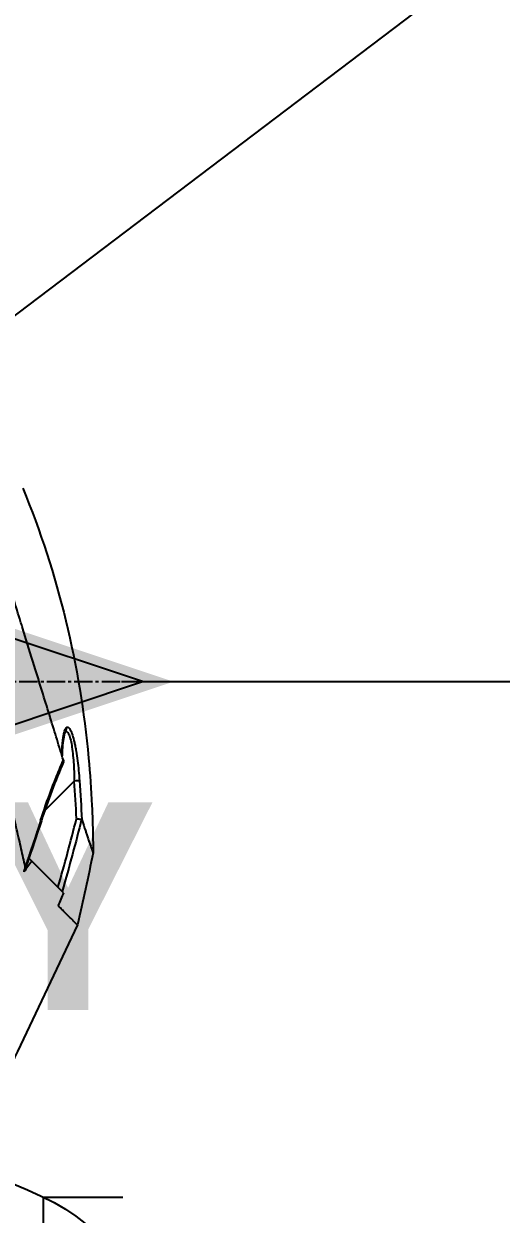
# Model space of a CAD drawing. Header units: millimetres. Extents: x 0 to 4378, y 0 to 2376.
# Drawn here: x 1579.5 to 1623.6, y 1649.9 to 1760 of the extents above; entities that cross this region are included whole.
import ezdxf

# ---------------------------------------------------------------- set-up
doc = ezdxf.new("R2010")
doc.units = ezdxf.units.MM
doc.header["$LTSCALE"] = 0.2
doc.linetypes.add('CENTER2', pattern=[1.125, 0.75, -0.125, 0.125, -0.125])
for name, color, linetype in [('02_Center Line', 1, 'CENTER2'), ('07_Special Line2', 76, 'Continuous'), ('12_Before Rev.Num.', 5, 'Continuous'), ('13_After Rev.Num.', 6, 'Continuous')]:
    doc.layers.add(name, color=color, linetype=linetype)
doc.layers.add('14_Mark', color=7, linetype='Continuous', true_color=0xe03c31)
doc.styles.add('Rainbow-5.0 Style', font='malgunsl.ttf')
doc.dimstyles.new('Rainbow-5.0 Style', dxfattribs={"dimtxt": 4, "dimasz": 2.5, "dimexe": 1, "dimexo": 1, "dimgap": 1, "dimtad": 1, "dimdsep": 46, "dimtxsty": 'Rainbow-5.0 Style', "dimcen": 0, "dimclrd": 251, "dimclre": 251, "dimclrt": 7, "dimazin": 3, "dimtp": 0.1, "dimtm": 0.1, "dimtfac": 0.61, "dimtmove": 0, "dimatfit": 3, "dimfxl": 1, "dimlwd": -1, "dimlwe": -1, "dimarcsym": 1})

# ---------------------------------------------------------------- blocks, each defined once
blk = doc.blocks.new('A$C87452269')
for p, q in [((-61.73, 1092.25), (-61.73, 1092.25)), ((-61.73, 1092.25), (-61.73, 1092.25)), ((-63.62, 1084.97), (-60.89, 1087.71)), ((-63.74, 1084.86), (-63.74, 1084.86)), ((-65.11, 1080.51), (-65.06, 1080.56)), ((-65.08, 1080.58), (-65.06, 1080.56)), ((-65.06, 1080.56), (-64.8, 1080.29)), ((-61.89, 1077.38), (-64.8, 1080.29)), ((-62.39, 1076.19), (-62.39, 1076.19)), ((-62.39, 1076.19), (-62.39, 1076.19)), ((-62.39, 1076.19), (-62.39, 1076.19))]:
    blk.add_line(p, q)
for centre, major_axis, ratio, start_param, end_param in [((-62.11, 1092.58), (0.365, -0.341), 0.967774, 0.031819, 0.893203), ((-60.9, 1087.7), (0.499, 0.036), 0.01714, 0.149461, 1.551007), ((-270.53, 1093.36), (194.42, 114.35), 0.811755, 5.576632, 5.609274), ((144.96, 961.13), (-235.1, -235.11), 0.712878, 4.90627, 4.909966)]:
    blk.add_ellipse(centre, major_axis=major_axis, ratio=ratio, start_param=start_param, end_param=end_param)
for points, knots in [([(-65.42, 1079.81), (-65.54, 1080.35), (-65.66, 1080.86), (-65.91, 1082), (-66.06, 1082.6), (-66.33, 1083.78), (-66.61, 1085.09), (-67.24, 1087.75), (-67.4, 1088.41), (-67.6, 1089.3), (-67.65, 1089.54), (-67.76, 1090.03), (-67.82, 1090.29), (-67.96, 1090.92), (-68.05, 1091.3), (-68.17, 1091.8), (-68.2, 1091.93), (-68.33, 1092.53), (-68.45, 1093.02), (-68.74, 1094.31), (-68.93, 1095.12), (-69.93, 1099.5), (-70.96, 1103.95), (-72.16, 1109.24), (-72.22, 1109.49), (-72.34, 1110.02), (-72.4, 1110.29), (-72.52, 1110.8), (-72.57, 1111.05), (-72.87, 1112.31), (-73.09, 1113.3), (-73.43, 1114.77), (-73.54, 1115.26), (-74.11, 1117.71), (-74.54, 1119.61), (-75.06, 1121.86), (-75.16, 1122.3), (-76.06, 1126.24), (-76.75, 1129.26), (-77.63, 1133.1), (-77.91, 1134.31), (-78.23, 1135.7), (-78.31, 1136.09), (-78.46, 1136.72), (-78.51, 1136.96), (-78.55, 1137.1)], [0, 0, 0, 0, 0.224226, 0.224226, 0.438481, 0.438481, 0.643813, 0.643813, 0.718212, 0.718212, 0.74576, 0.74576, 0.776284, 0.776284, 0.820204, 0.820204, 0.834927, 0.834927, 0.896521, 0.896521, 0.995652, 0.995652, 1.428405, 1.428405, 1.450296, 1.450296, 1.471663, 1.471663, 1.492327, 1.492327, 1.574835, 1.574835, 1.616316, 1.616316, 1.784634, 1.784634, 1.826029, 1.826029, 2.164003, 2.164003, 2.373598, 2.373598, 2.479923, 2.479923, 2.586935, 2.586935, 2.586935, 2.586935]), ([(-61.89, 1089.64), (-62.08, 1090.25), (-62.28, 1090.89), (-62.68, 1092.2), (-62.89, 1092.88), (-63.54, 1094.99), (-64, 1096.47), (-64.79, 1099.03), (-65.12, 1100.09), (-65.54, 1101.44), (-65.63, 1101.73), (-65.76, 1102.16), (-65.8, 1102.3), (-66.07, 1103.16), (-66.29, 1103.87), (-66.62, 1104.96), (-66.74, 1105.35), (-67, 1106.16), (-67.13, 1106.57), (-67.39, 1107.42), (-67.53, 1107.85), (-67.8, 1108.72), (-67.94, 1109.15), (-68.22, 1110.02), (-68.36, 1110.45), (-69.06, 1112.62), (-69.61, 1114.33), (-70.26, 1116.38), (-70.39, 1116.77), (-70.77, 1117.97), (-71.02, 1118.76), (-71.51, 1120.31), (-71.75, 1121.07), (-72.1, 1122.17), (-72.22, 1122.53), (-72.44, 1123.24), (-72.55, 1123.58), (-72.76, 1124.25), (-72.86, 1124.58), (-73.07, 1125.24), (-73.17, 1125.56), (-73.31, 1126.02), (-73.36, 1126.16), (-74.1, 1128.54), (-74.68, 1130.38), (-75.14, 1131.92), (-75.19, 1132.08), (-75.32, 1132.51), (-75.39, 1132.76), (-75.55, 1133.32), (-75.63, 1133.6), (-75.72, 1133.94), (-75.75, 1134.03), (-75.79, 1134.2), (-75.81, 1134.27), (-75.83, 1134.32)], [0.00002, 0.00002, 0.00002, 0.00002, 0.259158, 0.259158, 0.518708, 0.518708, 1.038075, 1.038075, 1.384705, 1.384705, 1.477831, 1.477831, 1.526561, 1.526561, 1.759973, 1.759973, 1.890971, 1.890971, 2.029156, 2.029156, 2.171186, 2.171186, 2.316283, 2.316283, 2.460898, 2.460898, 3.049329, 3.049329, 3.189055, 3.189055, 3.478614, 3.478614, 3.769885, 3.769885, 3.913253, 3.913253, 4.056001, 4.056001, 4.19686, 4.19686, 4.341119, 4.341119, 4.411312, 4.411312, 5.498875, 5.498875, 5.634552, 5.634552, 5.872375, 5.872375, 6.229939, 6.229939, 6.408513, 6.408513, 6.587137, 6.587137, 6.587137, 6.587137]), ([(-65.65, 1114.78), (-62.36, 1106.88), (-60.35, 1098.35), (-59.43, 1088.37), (-59.33, 1086.91), (-59.21, 1084.51), (-59.18, 1083.58), (-59.15, 1082.11), (-59.15, 1081.56), (-59.15, 1081.06)], [0, 0, 0, 0, 2.569332, 2.569332, 3.007712, 3.007712, 3.288956, 3.288956, 3.446993, 3.446993, 3.446993, 3.446993]), ([(-62.03, 1090.09), (-62.02, 1090.33), (-62.01, 1090.55), (-62, 1090.75), (-61.99, 1090.87), (-61.99, 1090.99), (-61.98, 1091.1), (-61.97, 1091.16), (-61.97, 1091.21), (-61.96, 1091.26), (-61.96, 1091.32), (-61.95, 1091.34), (-61.94, 1091.42), (-61.94, 1091.49), (-61.93, 1091.55), (-61.92, 1091.62), (-61.91, 1091.69), (-61.9, 1091.76), (-61.89, 1091.83), (-61.87, 1091.95), (-61.85, 1092.04), (-61.82, 1092.16), (-61.76, 1092.4), (-61.7, 1092.56), (-61.62, 1092.64)], [0.041266, 0.041266, 0.041266, 0.041266, 0.25, 0.25, 0.25, 0.375, 0.375, 0.375, 0.4375, 0.4375, 0.4375, 0.5, 0.5, 0.5, 0.5575644, 0.5575644, 0.5575644, 0.625, 0.625, 0.625, 0.75, 0.75, 0.75, 1, 1, 1, 1]), ([(-61.73, 1092.25), (-61.73, 1092.25), (-61.74, 1092.24), (-61.76, 1092.2), (-61.77, 1092.16), (-61.82, 1092.01), (-61.84, 1091.9), (-61.9, 1091.56), (-61.94, 1091.31), (-61.99, 1090.73), (-62, 1090.4), (-62.02, 1090.04)], [0.0239142, 0.0239142, 0.0239142, 0.0239142, 0.0520946, 0.0520946, 0.0991153, 0.0991153, 0.1707501, 0.1707501, 0.2833283, 0.2833283, 0.4069798, 0.4069798, 0.4069798, 0.4069798]), ([(-61.74, 1092.25), (-61.68, 1092.29), (-61.63, 1092.31), (-61.55, 1092.27), (-61.52, 1092.24), (-61.46, 1092.17), (-61.44, 1092.13), (-61.38, 1092.02), (-61.35, 1091.95), (-61.3, 1091.81), (-61.28, 1091.72), (-61.2, 1091.45), (-61.16, 1091.24), (-61.09, 1090.77), (-61.05, 1090.52), (-61, 1090), (-60.97, 1089.72), (-60.91, 1088.88), (-60.89, 1088.3), (-60.89, 1087.71)], [0.0086803, 0.0086803, 0.0086803, 0.0086803, 0.125, 0.125, 0.1875, 0.1875, 0.25, 0.25, 0.3125, 0.3125, 0.375, 0.375, 0.5, 0.5, 0.625, 0.625, 0.75, 0.75, 1, 1, 1, 1]), ([(-61.62, 1092.64), (-61.57, 1092.7), (-61.5, 1092.71), (-61.45, 1092.68), (-61.41, 1092.66), (-61.38, 1092.63), (-61.35, 1092.59), (-61.34, 1092.58), (-61.33, 1092.57), (-61.32, 1092.56), (-61.3, 1092.53), (-61.27, 1092.49), (-61.25, 1092.44), (-61.22, 1092.38), (-61.18, 1092.31), (-61.15, 1092.23), (-61.14, 1092.19), (-61.12, 1092.15), (-61.11, 1092.12), (-61.09, 1092.07), (-61.07, 1092.02), (-61.05, 1091.96), (-60.99, 1091.76), (-60.93, 1091.53), (-60.87, 1091.28), (-60.85, 1091.16), (-60.82, 1091.03), (-60.79, 1090.9), (-60.77, 1090.76), (-60.74, 1090.62), (-60.72, 1090.48), (-60.67, 1090.2), (-60.63, 1089.9), (-60.59, 1089.59), (-60.51, 1089), (-60.45, 1088.38), (-60.4, 1087.74)], [0, 0, 0, 0, 0.068487, 0.068487, 0.068487, 0.110613, 0.110613, 0.110613, 0.125, 0.125, 0.125, 0.165111, 0.165111, 0.165111, 0.221432, 0.221432, 0.221432, 0.25, 0.25, 0.25, 0.287562, 0.287562, 0.287562, 0.427692, 0.427692, 0.427692, 0.5, 0.5, 0.5, 0.5757, 0.5757, 0.5757, 0.720411, 0.720411, 0.720411, 1, 1, 1, 1]), ([(-64, 1084.05), (-63.7, 1085), (-63.38, 1085.91), (-62.93, 1087.09), (-62.85, 1087.32), (-62.67, 1087.78), (-62.59, 1087.98), (-62.29, 1088.72), (-62.09, 1089.19), (-61.89, 1089.64)], [0, 0, 0, 0, 0.5, 0.5, 0.625, 0.625, 0.75, 0.75, 0.9999843, 0.9999843, 0.9999843, 0.9999843]), ([(-61.89, 1089.64), (-61.89, 1089.63), (-61.88, 1089.61), (-61.87, 1089.58), (-61.87, 1089.56), (-61.87, 1089.55)], [-0.01637818, -0.01637818, -0.01637818, -0.01637818, -0.00823051, -0.00823051, -0.00000316, -0.00000316, -0.00000316, -0.00000316]), ([(-60.68, 1084.23), (-60.68, 1084.23), (-60.68, 1084.23), (-60.63, 1084.22), (-60.58, 1084.21), (-60.48, 1084.2), (-60.43, 1084.2), (-60.37, 1084.19), (-60.36, 1084.19), (-60.32, 1084.19), (-60.29, 1084.18), (-60.24, 1084.18), (-60.22, 1084.17), (-60.21, 1084.17)], [-0.00030662, -0.00030662, -0.00030662, -0.00030662, 0, 0, 0.01532058, 0.01532058, 0.03142731, 0.03142731, 0.03552574, 0.03552574, 0.04971247, 0.04971247, 0.06328028, 0.06328028, 0.06328028, 0.06328028]), ([(-60.19, 1084.15), (-60.19, 1084.16), (-60.2, 1084.16), (-60.2, 1084.17), (-60.2, 1084.17), (-60.21, 1084.17)], [-0.00715982, -0.00715982, -0.00715982, -0.00715982, -0.003611253, -0.003611253, -0.000066026, -0.000066026, -0.000066026, -0.000066026]), ([(-60.19, 1084.15), (-60.07, 1083.77), (-59.96, 1083.43), (-59.82, 1083.02), (-59.79, 1082.92), (-59.71, 1082.7), (-59.67, 1082.58), (-59.59, 1082.32), (-59.54, 1082.18), (-59.47, 1081.98), (-59.45, 1081.91), (-59.34, 1081.61), (-59.28, 1081.43), (-59.21, 1081.23), (-59.19, 1081.18), (-59.17, 1081.12), (-59.16, 1081.11), (-59.16, 1081.09), (-59.15, 1081.08), (-59.15, 1081.07), (-59.15, 1081.07), (-59.15, 1081.06), (-59.15, 1081.06), (-59.15, 1081.06)], [0.00001, 0.00001, 0.00001, 0.00001, 0.245288, 0.245288, 0.32758, 0.32758, 0.439471, 0.439471, 0.588452, 0.588452, 0.672216, 0.672216, 0.969709, 0.969709, 1.119078, 1.119078, 1.193047, 1.193047, 1.22978, 1.22978, 1.265, 1.265, 1.331745, 1.331745, 1.331745, 1.331745]), ([(-65.53, 1079.32), (-65.5, 1079.42), (-65.46, 1079.54), (-65.43, 1079.68), (-65.42, 1079.74), (-65.42, 1079.79), (-65.42, 1079.8), (-65.42, 1079.81)], [-0.05209089, -0.05209089, -0.05209089, -0.05209089, -0.01888658, -0.01888658, -0.00311949, -0.00311949, 0, 0, 0, 0]), ([(-60.6, 1074.4), (-60.6, 1074.4), (-60.65, 1074.45), (-60.77, 1074.57), (-60.81, 1074.61), (-60.91, 1074.71), (-60.98, 1074.78), (-61.14, 1074.94), (-61.23, 1075.03), (-61.48, 1075.27), (-61.64, 1075.44), (-61.91, 1075.71), (-62, 1075.8), (-62.19, 1075.99), (-62.29, 1076.09), (-62.39, 1076.19)], [0.000084, 0.000084, 0.000084, 0.000084, 0.36531, 0.36531, 0.496252, 0.496252, 0.680576, 0.680576, 0.864613, 0.864613, 1.12402, 1.12402, 1.248089, 1.248089, 1.369227, 1.369227, 1.369227, 1.369227])]:
    blk.add_open_spline(points, degree=3, knots=knots)
for points in [[(-61.87, 1089.5), (-62.63, 1087.75), (-63.34, 1085.9), (-63.93, 1084.04)], [(-61.87, 1089.55), (-61.86, 1089.54), (-61.87, 1089.52), (-61.88, 1089.51)], [(-60.68, 1084.23), (-60.73, 1085.39), (-60.8, 1086.55), (-60.89, 1087.71)], [(-60.4, 1087.74), (-60.32, 1086.52), (-60.25, 1085.34), (-60.19, 1084.15)], [(-63.93, 1084.04), (-64.42, 1082.49), (-64.95, 1080.95), (-65.49, 1079.41)], [(-63.93, 1084.04), (-63.93, 1084.04), (-63.96, 1084.04), (-64, 1084.05)], [(-60.21, 1084.17), (-60.74, 1082.06), (-61.33, 1079.84), (-62.01, 1077.5)], [(-59.15, 1081.06), (-59.59, 1078.83), (-60.08, 1076.61), (-60.6, 1074.4)], [(-65.49, 1079.41), (-65.51, 1079.38), (-65.52, 1079.35), (-65.53, 1079.32)], [(-61.89, 1077.38), (-62.06, 1076.98), (-62.22, 1076.59), (-62.39, 1076.19)], [(-60.6, 1074.4), (-63.52, 1068.15), (-66.49, 1061.92), (-69.53, 1055.73)]]:
    blk.add_open_spline(points, degree=3)
blk.add_rational_spline([(-64, 1084.05), (-64.25, 1083.26), (-64.51, 1082.46), (-64.99, 1081.05), (-65.2, 1080.43), (-65.42, 1079.81)], [1.00000384072, 1.0000038345, 1.00000382965, 1.00000382325, 1.00000382424, 1.00000381814], degree=3, knots=[0, 0, 0, 0, 0.5599538, 0.5599538, 0.999794, 0.999794, 0.999794, 0.999794])
at = {"layer": '02_Center Line', "ltscale": 11.288275}
blk.add_line((-220.9, 1096.9), (-46.55, 1096.9), dxfattribs=at)
blk = doc.blocks.new('*D147')
at = {"color": 251, "linetype": 'ByBlock', "transparency": 16777216}
for p, q in [((1588.54, 1699.16), (1769.2, 1699.16)), ((1765.2, 1598.46), (1765.2, 1689.16)), ((1699.24, 1588.46), (1769.2, 1588.46))]:
    blk.add_line(p, q, dxfattribs=at)
at = {"color": 251, "transparency": 16777216}
for points in [[(1763.53, 1689.16), (1766.87, 1689.16), (1765.2, 1699.16)], [(1763.53, 1598.46), (1766.87, 1598.46), (1765.2, 1588.46)]]:
    blk.add_solid(points, dxfattribs=at)
at = {"layer": 'Defpoints', "color": 0, "transparency": 16777216}
for p in [(1584.54, 1699.16), (1765.2, 1699.16), (1695.24, 1588.46)]:
    blk.add_point(p, dxfattribs=at)
at = {"color": 7, "transparency": 16777216, "insert": (1752.88, 1643.81), "char_height": 16, "attachment_point": 5, "rotation": 90, "style": 'Rainbow-5.0 Style'}
blk.add_mtext('110.7', dxfattribs=at)
blk = doc.blocks.new('*D149')
at = {"color": 251, "linetype": 'ByBlock', "transparency": 16777216}
for p, q in [((1534.35, 1744.32), (1534.35, 1816.22)), ((1645.05, 1633.62), (1645.05, 1816.22)), ((1544.35, 1812.22), (1635.05, 1812.22))]:
    blk.add_line(p, q, dxfattribs=at)
at = {"color": 251, "transparency": 16777216}
for points in [[(1544.35, 1813.88), (1544.35, 1810.55), (1534.35, 1812.22)], [(1635.05, 1813.88), (1635.05, 1810.55), (1645.05, 1812.22)]]:
    blk.add_solid(points, dxfattribs=at)
at = {"layer": 'Defpoints', "color": 0, "transparency": 16777216}
for p in [(1645.05, 1812.22), (1534.35, 1740.32), (1645.05, 1629.62)]:
    blk.add_point(p, dxfattribs=at)
at = {"color": 7, "transparency": 16777216, "insert": (1589.7, 1824.54), "char_height": 16, "attachment_point": 5, "style": 'Rainbow-5.0 Style'}
blk.add_mtext('110.7', dxfattribs=at)
blk = doc.blocks.new('A$C19ebd0c3_1234')
for q in [(46.93, -0.78), (54.3, 6.59)]:
    blk.add_line((46.93, 6.59), q)
blk.add_ellipse((0, 0), major_axis=(53.19, 0), ratio=0.263273)
blk = doc.blocks.new('A$Cc9315064')
at = {"layer": '07_Special Line2'}
blk.add_hatch(color=256, dxfattribs=at).paths.add_polyline_path([(49.156, 0), (34.9, 4.752), (34.9, -4.752)])
at = {"layer": '12_Before Rev.Num.'}
blk.add_hatch(color=256, dxfattribs=at).paths.add_polyline_path([(0, 49.156), (-4.752, 34.9), (4.752, 34.9)])
at = {"layer": '14_Mark'}
h = blk.add_hatch(color=256, dxfattribs=at)
h.dxf.hatch_style = 1
h.paths.add_polyline_path([(5, 0, 1), (-5, 0, 1)])
at = {"layer": '07_Special Line2'}
for p, q in [((34.9, -3.96), (34.9, 3.96)), ((46.78, 0), (34.9, 3.96)), ((34.9, -3.96), (46.78, 0))]:
    blk.add_line(p, q, dxfattribs=at)
at = {"layer": '07_Special Line2', "const_width": 5}
blk.add_lwpolyline([(34.9, 0), (0, 0)], dxfattribs=at)
at = {"layer": '12_Before Rev.Num.'}
for p, q in [((0, 46.78), (-3.96, 34.9)), ((3.96, 34.9), (0, 46.78)), ((3.96, 34.9), (-3.96, 34.9))]:
    blk.add_line(p, q, dxfattribs=at)
at = {"layer": '12_Before Rev.Num.', "const_width": 5}
blk.add_lwpolyline([(0, 34.9), (0, 0)], dxfattribs=at)
at = {"layer": '14_Mark'}
blk.add_circle((0, 0), 5, dxfattribs=at)
at = {"layer": '07_Special Line2', "insert": (34.529, -17.308), "char_height": 16, "attachment_point": 4, "style": 'Rainbow-5.0 Style'}
blk.add_mtext('{\\fMalgun Gothic Semilight|b1|i0|c129|p50;Y}', dxfattribs=at)
at = {"layer": '12_Before Rev.Num.', "insert": (-20.587, 35.725), "char_height": 16, "attachment_point": 4, "style": 'Rainbow-5.0 Style'}
blk.add_mtext('{\\fMalgun Gothic Semilight|b1|i0|c129|p50;Z}', dxfattribs=at)
at = {"layer": '14_Mark', "insert": (-17.839, -15.459), "char_height": 16, "attachment_point": 4, "style": 'Rainbow-5.0 Style'}
blk.add_mtext('{\\fMalgun Gothic Semilight|b1|i0|c129|p50;5}', dxfattribs=at)

msp = doc.modelspace()

# ---------------------------------------------------------------- block references
at = {"xscale": 1.2, "yscale": 1.2, "zscale": 1.2}
msp.add_blockref('A$Cc9315064', (1534.346, 1699.157), dxfattribs=at)
msp.add_blockref('A$C87452269', (1645.046, 602.257))
at = {"layer": '13_After Rev.Num.'}
msp.add_blockref('A$C19ebd0c3_1234', (1534.344, 1644.907), dxfattribs=at)

# ---------------------------------------------------------------- dimensions: what is measured, and where the dimension line sits
dim = msp.add_linear_dim(base=(1645.046, 1812.218), p1=(1534.346, 1740.324), p2=(1645.046, 1629.624), dimstyle='Rainbow-5.0 Style', override={"dimscale": 4, "dimtol": 0, "dimlim": 0, "dimtp": 0.1, "dimtm": 0.1, "dimtfac": 0.61, "dimtdec": 2, "dimtolj": 0, "dimtzin": 8})
dim.commit()
dim.dimension.update_dxf_attribs({"geometry": '*D149', "text_midpoint": (1589.696, 1824.539)})
dim = msp.add_linear_dim(base=(1765.201, 1699.157), p1=(1695.244, 1588.457), p2=(1584.544, 1699.157), angle=90, dimstyle='Rainbow-5.0 Style', override={"dimscale": 4, "dimtol": 0, "dimlim": 0, "dimtp": 0.1, "dimtm": 0.1, "dimtfac": 0.61, "dimtdec": 2, "dimtolj": 0, "dimtzin": 8})
dim.commit()
dim.dimension.update_dxf_attribs({"geometry": '*D147', "text_midpoint": (1752.88, 1643.807)})

# ---------------------------------------------------------------- leaders
at = {"annotation_type": 0, "has_hookline": 1, "hookline_direction": 0, "text_width": 122.213}
msp.add_leader([(1534.025, 1699.157), (1694.386, 1820.739), (1706.886, 1820.739)], dimstyle='Rainbow-5.0 Style', override={"dimscale": 5, "dimgap": 1, "dimtad": 1}, dxfattribs=at)

doc.saveas('drawing.dxf')
